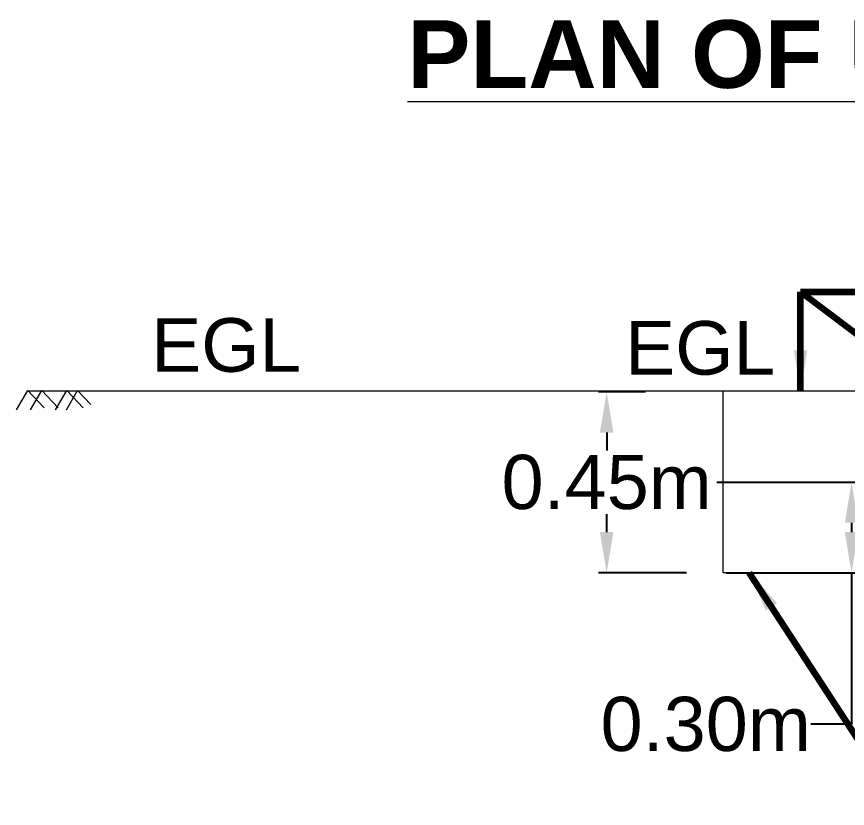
# Model space of a CAD drawing. Header units: inches. Extents: x 15 to 141071, y -30183 to 14738.
# Drawn here: x 140894.03 to 140912.43, y -18845.58 to -18828.03 of the extents above; entities that cross this region are included whole.
import ezdxf

# ---------------------------------------------------------------- set-up
doc = ezdxf.new("R2010")
doc.units = ezdxf.units.IN
doc.header["$MEASUREMENT"] = 0
doc.header["$PDMODE"] = 3
doc.layers.add('LINE', color=7, linetype='Continuous')
doc.styles.add('Arial B heading -200', font='arialbd.ttf', dxfattribs={"height": 0.6})
doc.styles.add('Arial-200', font='arial.ttf')
doc.styles.get("Standard").update_dxf_attribs({"font": 'arial.ttf'})
doc.dimstyles.get("Standard").update_dxf_attribs({"dimtxt": 0.18, "dimasz": 0.18, "dimexe": 0.18, "dimexo": 0.0625, "dimgap": 0.09, "dimtad": 0, "dimtih": 1, "dimtoh": 1, "dimdec": 4, "dimzin": 0, "dimdsep": 46, "dimtxsty": 'Standard', "dimcen": 0.09, "dimadec": 0, "dimazin": 0, "dimtfac": 1, "dimtdec": 4, "dimtofl": 0, "dimtmove": 0, "dimatfit": 3, "dimfxl": 1, "dimtolj": 1, "dimtzin": 0, "dimarcsym": 0})

# ---------------------------------------------------------------- blocks, each defined once
blk = doc.blocks.new('*D208')
at = {"layer": 'Defpoints', "color": 0, "ltscale": 0.5, "transparency": 16777216}
for p in [(140909.481, -18838.352), (140912.524, -18838.352), (140909.682, -18840.358)]:
    blk.add_point(p, dxfattribs=at)
at = {"layer": 'LINE', "color": 7, "ltscale": 0.5, "transparency": 16777216}
for p, q in [((140909.543, -18838.352), (140912.704, -18838.352)), ((140912.524, -18839.252), (140912.524, -18839.458)), ((140909.744, -18840.358), (140912.704, -18840.358)), ((140912.524, -18840.358), (140912.524, -18843.717)), ((140912.524, -18843.717), (140911.624, -18843.717))]:
    blk.add_line(p, q, dxfattribs=at)
for points in [[(140912.374, -18839.252), (140912.674, -18839.252), (140912.524, -18838.352)], [(140912.374, -18839.458), (140912.674, -18839.458), (140912.524, -18840.358)]]:
    blk.add_solid(points, dxfattribs=at)
at = {"layer": 'LINE', "color": 7, "lineweight": 20, "ltscale": 0.5, "transparency": 16777216, "insert": (140909.293, -18843.717), "char_height": 1.2, "attachment_point": 5}
blk.add_mtext('\\A1;0.30m', dxfattribs=at)
blk = doc.blocks.new('*D209')
at = {"layer": 'Defpoints', "color": 0, "ltscale": 0.5, "transparency": 16777216}
for p in [(140909.481, -18838.352), (140912.524, -18838.352), (140909.682, -18840.358)]:
    blk.add_point(p, dxfattribs=at)
at = {"layer": 'LINE', "color": 7, "ltscale": 0.5, "transparency": 16777216}
for p, q in [((140909.543, -18838.352), (140912.704, -18838.352)), ((140912.524, -18839.252), (140912.524, -18839.458)), ((140909.744, -18840.358), (140912.704, -18840.358)), ((140912.524, -18840.358), (140912.524, -18843.717)), ((140912.524, -18843.717), (140911.624, -18843.717))]:
    blk.add_line(p, q, dxfattribs=at)
for points in [[(140912.374, -18839.252), (140912.674, -18839.252), (140912.524, -18838.352)], [(140912.374, -18839.458), (140912.674, -18839.458), (140912.524, -18840.358)]]:
    blk.add_solid(points, dxfattribs=at)
at = {"layer": 'LINE', "color": 7, "lineweight": 20, "ltscale": 0.5, "transparency": 16777216, "insert": (140909.293, -18843.717), "char_height": 1.2, "attachment_point": 5}
blk.add_mtext('\\A1;0.30m', dxfattribs=at)
blk = doc.blocks.new('*D210')
at = {"layer": 'Defpoints', "color": 0, "ltscale": 0.5, "transparency": 16777216}
for p in [(140907.099, -18836.352), (140908.019, -18836.352), (140908.929, -18840.358)]:
    blk.add_point(p, dxfattribs=at)
at = {"layer": 'LINE', "color": 7, "ltscale": 0.5, "transparency": 16777216}
for p, q in [((140907.957, -18836.352), (140906.919, -18836.352)), ((140907.099, -18837.252), (140907.099, -18837.652)), ((140907.099, -18839.458), (140907.099, -18839.057)), ((140908.866, -18840.358), (140906.919, -18840.358))]:
    blk.add_line(p, q, dxfattribs=at)
for points in [[(140906.949, -18837.252), (140907.249, -18837.252), (140907.099, -18836.352)], [(140906.949, -18839.458), (140907.249, -18839.458), (140907.099, -18840.358)]]:
    blk.add_solid(points, dxfattribs=at)
at = {"layer": 'LINE', "color": 7, "lineweight": 20, "ltscale": 0.5, "transparency": 16777216, "insert": (140907.099, -18838.355), "char_height": 1.2, "attachment_point": 5}
blk.add_mtext('\\A1;0.45m', dxfattribs=at)

msp = doc.modelspace()

# ---------------------------------------------------------------- linework, layer by layer
at = {"linetype": 'ByBlock', "lineweight": 20, "ltscale": 0.5}
msp.add_line((140909.68152, -18836.332575), (140894.266369, -18836.332575), dxfattribs=at)
for points in [[(140894.027902, -18836.750457), (140894.274444, -18836.321865), (140894.638893, -18836.707607)], [(140894.338747, -18836.750457), (140894.585289, -18836.321865), (140894.949738, -18836.707607)], [(140894.891671, -18836.750457), (140895.138213, -18836.321865), (140895.502662, -18836.707607)], [(140895.131976, -18836.750457), (140895.378517, -18836.321865), (140895.670583, -18836.630995)]]:
    msp.add_lwpolyline(points, dxfattribs=at)
at = {"layer": 'LINE', "color": 7, "lineweight": 20, "ltscale": 0.5}
for p, q in [((140920.265881, -18836.332575), (140904.988597, -18836.332575)), ((140920.265881, -18836.332575), (140904.988597, -18836.332575)), ((140909.68152, -18840.357769), (140909.68152, -18836.332575)), ((140909.68152, -18840.357769), (140909.68152, -18836.332575)), ((140912.428814, -18840.357769), (140909.68152, -18840.357769)), ((140912.428814, -18840.357769), (140909.68152, -18840.357769))]:
    msp.add_line(p, q, dxfattribs=at)

# ---------------------------------------------------------------- texts
at = {"layer": 'LINE', "color": 7, "lineweight": 20, "ltscale": 0.5, "attachment_point": 1}
for s, insert, char_height, width, style in [('{\\H1.25x;\\LPLAN OF U/S END TERMINATION\\fTimes New Roman|b1|i0|c0|p18;\\H0.8x; }', (140902.683898, -18828.113924), 1.2, 43.44134988, 'Arial B heading -200'), ('{\\H1.25x;\\LPLAN OF U/S END TERMINATION\\fTimes New Roman|b1|i0|c0|p18;\\H0.8x; }', (140902.683898, -18828.113924), 1.2, 43.44134988, 'Arial B heading -200'), ('{\\fMS Shell Dlg|b0|i0|c0|p32;\\H0.2931x; }EGL', (140896.880778, -18834.716947), 1.18856293, 26.02178806, 'Arial-200'), ('{\\fMS Shell Dlg|b0|i0|c0|p32;\\H0.2931x; }EGL', (140907.380736, -18834.781073), 1.18856293, 26.02178806, 'Arial-200')]:
    msp.add_mtext(s, dxfattribs=dict(at, insert=insert, char_height=char_height, width=width, style=style))

# ---------------------------------------------------------------- dimensions: what is measured, and where the dimension line sits
at = {"layer": 'LINE', "color": 7, "lineweight": 20, "ltscale": 0.5}
dim = msp.add_linear_dim(base=(140907.099166, -18836.351512), p1=(140908.928852, -18840.357769), p2=(140908.019118, -18836.351512), angle=90, text='0.45m', dimstyle='Standard', override={"dimtxt": 1.2, "dimasz": 0.9, "dimclrd": 7, "dimclre": 7, "dimclrt": 7, "dimlwd": 65535, "dimlwe": 65535}, dxfattribs=at)
dim.commit()
dim.dimension.update_dxf_attribs({"geometry": '*D210', "text_midpoint": (140907.099166, -18838.35464)})
for picture in ['*D208', '*D209']:
    dim = msp.add_linear_dim(base=(140912.523644, -18838.351512), p1=(140909.68152, -18840.357769), p2=(140909.480846, -18838.351512), angle=90, text='0.30m', dimstyle='Standard', override={"dimtxt": 1.2, "dimasz": 0.9, "dimclrd": 7, "dimclre": 7, "dimclrt": 7, "dimlwd": 65535, "dimlwe": 65535}, dxfattribs=at)
    dim.commit()
    dim.dimension.update_dxf_attribs({"geometry": picture, "text_midpoint": (140909.292852, -18843.71674), "dimtype": 160})

# ---------------------------------------------------------------- leaders
for points in [[(140911.394575, -18836.332575), (140911.394575, -18834.13435), (140913.39721, -18834.13435)], [(140911.394575, -18836.332575), (140911.394575, -18834.13435), (140913.39721, -18834.13435)], [(140914.300275, -18836.332575), (140911.394575, -18834.13435)], [(140914.300275, -18836.332575), (140911.394575, -18834.13435)], [(140910.259017, -18840.357769), (140913.653476, -18845.580644)], [(140910.259017, -18840.357769), (140913.653476, -18845.580644)]]:
    msp.add_leader(points, dimstyle='Standard', override={"dimtxt": 1.2, "dimasz": 0.9, "dimclrd": 7, "dimclre": 7, "dimclrt": 7, "dimlwd": 65535, "dimlwe": 65535}, dxfattribs=at)

doc.saveas('drawing.dxf')
